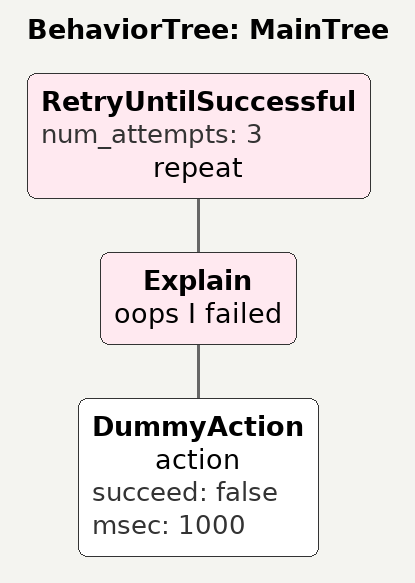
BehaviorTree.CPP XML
<root BTCPP_format="4" main_tree_to_execute="MainTree">

    <BehaviorTree ID="MainTree">
        <RetryUntilSuccessful num_attempts="3" name="repeat">
            <Explain name="oops I failed">
                <DummyAction
                    name="action"
                    succeed="false"
                    msec="1000"
                />
            </Explain>
        </RetryUntilSuccessful>
    </BehaviorTree>

</root>
